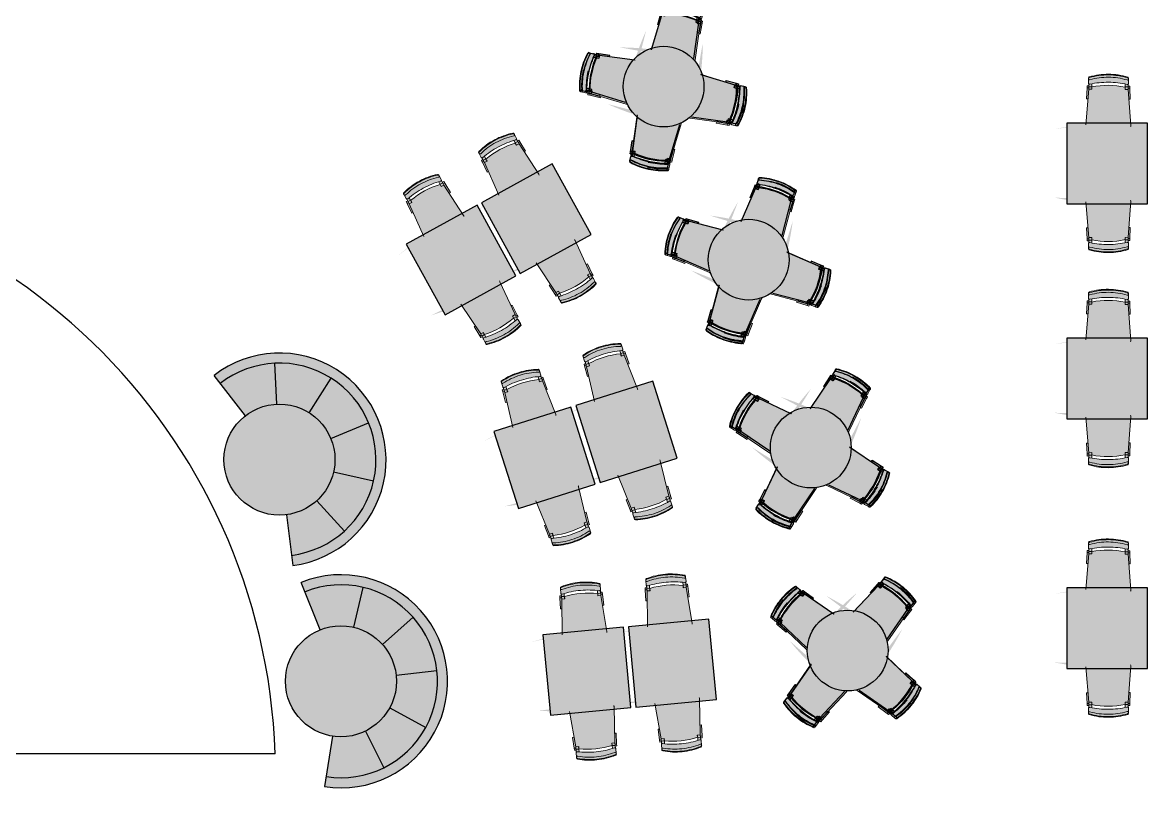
# Model space of a CAD drawing. Header units: millimetres. Extents: x -2729 to 15248, y -12439 to 5292.
# Drawn here: x 7923 to 9037, y -11161 to -10397 of the extents above; entities that cross this region are included whole.
import ezdxf

# ---------------------------------------------------------------- set-up
doc = ezdxf.new("R2010")
doc.units = ezdxf.units.MM
doc.layers.add('tefris', color=39, linetype='Continuous')

# ---------------------------------------------------------------- blocks, each defined once
blk = doc.blocks.new('dfgbdf')
at = {"layer": 'tefris', "color": 250, "lineweight": 9}
for p, q in [((-2454111.619684269, 525210.158802735), (-2454111.651142441, 525205.7704439993)), ((-2454111.619684269, 525210.158802735), (-2454111.651142441, 525205.7704439993)), ((-2454111.619684269, 525210.158802735), (-2454111.61313714, 525211.0721156007)), ((-2454072.020701715, 525209.8749354146), (-2454072.052159887, 525205.4865766789)), ((-2454072.020701715, 525209.8749354146), (-2454072.052159887, 525205.4865766789)), ((-2454072.020701715, 525209.8749354146), (-2454072.014154585, 525210.7882482801)), ((-2454114.364413285, 525164.5024694676), (-2454111.393876919, 525199.8079857455)), ((-2454112.999900517, 525201.1196209646), (-2454113.57778656, 525190.2564495396)), ((-2454112.985563781, 525203.1195695786), (-2454112.999900517, 525201.1196209646)), ((-2454112.999900517, 525201.1196209646), (-2454111.384557405, 525201.1080412957)), ((-2454112.985563781, 525203.1195695786), (-2454111.370220672, 525203.107989909)), ((-2454111.393876919, 525199.8079857455), (-2454111.356269388, 525205.054168995)), ((-2454111.393876919, 525199.8079857455), (-2454108.393953999, 525199.7864806453)), ((-2454111.375956003, 525202.3079215129), (-2454108.476030512, 525202.2871332491)), ((-2454108.455731259, 525205.1188426953), (-2454108.493951429, 525199.7871974818)), ((-2454108.377466755, 525202.0864215513), (-2454108.393953999, 525199.7864806453)), ((-2454075.378314627, 525201.8498654515), (-2454075.394801869, 525199.5499245452)), ((-2454075.394801869, 525199.5499245452), (-2454072.394878949, 525199.528419445)), ((-2454075.256584268, 525204.8808529217), (-2454075.294804439, 525199.5492077086)), ((-2454075.276883522, 525202.0491434757), (-2454072.376958031, 525202.0283552122)), ((-2454072.394878949, 525199.528419445), (-2454072.357271417, 525204.7746026947)), ((-2454069.8998299, 525163.7397039934), (-2454072.394878949, 525199.528419445)), ((-2454070.770216322, 525200.816895326), (-2454072.385559435, 525200.828474995)), ((-2454070.75587959, 525202.8168439397), (-2454072.371222701, 525202.8284236089)), ((-2454070.75587959, 525202.8168439397), (-2454070.770216322, 525200.816895326)), ((-2454070.770216322, 525200.816895326), (-2454070.348128059, 525189.946555534)), ((-2454113.57778656, 525190.2564495396), (-2454112.198356299, 525190.2465610235)), ((-2454070.348128059, 525189.946555534), (-2454071.727558321, 525189.95644405))]:
    blk.add_line(p, q, dxfattribs=at)
for centre, radius, start, end in [((-2454110.619709962, 525210.1516343682), 1, 179.5892793318425, 285.8993206494205), ((-2454110.95488347, 525210.5468397918), 0.6645643387296895, 128.1842560686453, 174.5564035868221), ((-2454110.613162832, 525211.0649472337), 1, 106.424976356534, 179.5892793318425), ((-2454110.477309588, 525209.903743491), 1.465455548318734, 98.72199400806039, 127.3173746617995), ((-2454092.409191321, 525148.7779265486), 65.89265889045396, 89.45884940670703, 106.2935274857314), ((-2454092.409191321, 525148.7779265486), 65.19265889045396, 89.45884940670703, 106.2935274857314), ((-2454092.43093583, 525145.7446062912), 65.92605708526092, 89.4589154703867, 105.7679051027529), ((-2454092.130943537, 525145.7424557811), 65.92605708526092, 73.41065353881503, 89.71964317462334), ((-2454092.112385946, 525148.7757988839), 65.19265889045396, 72.8850311529628, 89.71970926283139), ((-2454092.109199028, 525148.7757760386), 65.89265889045396, 72.8850311529628, 89.71970926283139), ((-2454073.020676022, 525209.8821037814), 1, 253.2792379985671, 359.5892793318426), ((-2454073.169802533, 525209.636302729), 1.465455548318734, 51.8611839938373, 80.45656463648214), ((-2454073.014128892, 525210.795416647), 1, 359.5892793318426, 72.75358231075933), ((-2454072.683058072, 525210.2724862649), 0.6645643387296895, 4.622155051725973, 50.99430259902947), ((-2454110.651168134, 525205.7632756322), 1, 179.5892793318425, 282.1716553241168), ((-2454092.605583447, 525121.3815767524), 85.28971260092196, 89.48851251595534, 102.0700716838015), ((-2454092.445793999, 525122.746649585), 80.92352941175771, 77.82438813700311, 101.3541705151467), ((-2454092.305591153, 525121.3794262424), 85.28971260092196, 77.10848695473183, 89.69004613117218), ((-2454073.052134194, 525205.4937450454), 1, 257.0069033155113, 359.5892793318426), ((-2454072.892565872, 525163.5310621646), 3, 344.9838835373608, 3.987984671885633)]:
    blk.add_arc(centre, radius, start, end, dxfattribs=at)
blk = doc.blocks.new('qergqerg')
h = blk.add_hatch(color=18)
h.set_gradient(color1=(158, 158, 158), color2=(214, 214, 214), one_color=1, tint=0.8399999737739563, name='INVCURVED')
h.paths.add_polyline_path([(7320.233584429593, 4109.426570944489), (7400.233584429592, 4109.426570944489), (7400.233584429592, 4189.426570944489), (7320.233584429593, 4189.426570944489)])
at = {"layer": 'tefris'}
h = blk.add_hatch(color=33, dxfattribs=at)
h.set_gradient(color1=(172, 159, 128), one_color=1, tint=1, name='CYLINDER')
h.paths.add_polyline_path([(7339.748957062981, 4234.897544498091, 0.3305505333251211), (7339.044781814938, 4233.935819513631), (7339.04876848115, 4233.415308320894, -0.2427438629334576), (7339.324643788304, 4233.958652792965, -0.119052518395025), (7339.957671969108, 4234.228417673615, -0.0735875389792936), (7358.826343682736, 4237.101227461827, -0.0735875389735171), (7377.730549318159, 4234.472384066788, -0.1190525126681235), (7378.367009213104, 4234.210818537978, -0.2196094287040335), (7378.646941217038, 4233.729365553708), (7378.643955755425, 4234.191599163692, 0.3305455976475086), (7377.92741692907, 4235.144130405971, 0.0735875385497968), (7358.820229287868, 4237.801200756804, 0.0735875387030554)])
edge = h.paths.add_edge_path()
edge.add_ellipse((7422.784135221995, 4125.580115075224), major_axis=(-119.3420201236629, 37.18174596169339), ratio=0.4265283154215427, start_angle=297.7073354583348, end_angle=323.01772509326184, ccw=False)
edge.add_line((7381.335992192294, 4187.933909892105), (7378.416700917904, 4222.927627765108))
edge.add_line((7378.416700917904, 4222.927627765108), (7375.416763489163, 4222.908251852729))
edge.add_line((7375.416763489395, 4222.908251852729), (7375.401908624478, 4225.208203882911))
edge.add_arc((7359.413928788298, 4145.879759342876), 80.92352941115509, 438.6051640350929, 462.1349463954003)
edge.add_line((7342.402596912606, 4224.995068861172), (7342.417451777638, 4222.695116832852))
edge.add_line((7342.41745177729, 4222.695116832852), (7339.417514348662, 4222.675740921871))
edge.add_line((7339.417514349246, 4222.675740921871), (7336.89706502939, 4186.888805334922))
edge.add_arc((7339.889652164098, 4186.678039476742), 3.000000000802632, 175.9713498595307, 194.9687877263636)
h.paths.add_polyline_path([(7377.470110873369, 4227.905337473845, 0.4790289221056363), (7378.678198037346, 4228.889928263613), (7378.649854663088, 4233.278281881939, -0.500271849319481), (7377.375245169415, 4232.310273366048, 0.07128175433068201), (7358.839605146114, 4234.801263415256, 0.0712817547301692), (7340.337687540361, 4232.071056236978, -0.5002619448420746), (7339.050680813639, 4233.022488163785), (7339.079024152972, 4228.634139897768, 0.4790207402578018), (7340.299728051204, 4227.665262396913, -0.0549629285443206), (7358.871898105512, 4229.801406442653, -0.054962927260355)])
h.paths.add_polyline_path([(7358.826343682736, 4237.101227461827, 0.0735875389792797), (7339.957671969108, 4234.228417673615, 0.1254224069759553), (7339.295410371178, 4233.936319161207, 0.2281353875295868), (7339.04876848115, 4233.415308320894), (7339.05068060933, 4233.022519855761), (7339.050680814221, 4233.022488171701, 0.4988503369004011), (7340.333356006215, 4232.069769012741, -0.071298977506095), (7358.839605146114, 4234.801263415256, -0.0712989770642944), (7377.379592958281, 4232.309042201843, 0.4988602312897345), (7378.649854662739, 4233.278281881939), (7378.646941216572, 4233.729365556036, 0.205143870496195), (7378.396528730545, 4234.188864336815, 0.1254224130629383), (7377.730549318159, 4234.472384066788, 0.0735875389735347)])
h.paths.add_polyline_path([(7379.21439391226, 4213.365634474904), (7380.5938308429, 4213.374543943909), (7380.023655038703, 4224.238122784998), (7378.408304115434, 4224.227689601947), (7378.416700917904, 4222.927627765108)])
h.paths.add_polyline_path([(7337.363963285838, 4213.095332096798), (7338.743400216478, 4213.104241565802), (7339.417514349246, 4222.675740921871), (7339.409117546773, 4223.975802757775), (7337.793766623622, 4223.965369576123)])
h.paths.add_polyline_path([(7339.396200272397, 4225.97576104384), (7337.780849349828, 4225.965327860786), (7337.793766623622, 4223.965369576123), (7339.409117546773, 4223.975802757775)])
h.paths.add_polyline_path([(7378.408304115434, 4224.227689601947), (7380.023655038703, 4224.238122784998), (7380.010737763744, 4226.238081071061), (7378.395386841058, 4226.227647888941)])
h.paths.add_polyline_path([(7375.500614811111, 4225.408845572733), (7378.400554325342, 4225.427575621755), (7378.382816854077, 4228.17383638397, -0.2540112033113549), (7377.466684133074, 4227.906072848943, 0.0059357257269831), (7375.481893847839, 4228.307378602682)])
h = blk.add_hatch(color=33, dxfattribs=at)
h.set_gradient(color1=(172, 159, 128), one_color=1, tint=1, name='CYLINDER')
h.paths.add_polyline_path([(7342.317453863358, 4222.694470969961), (7342.301307271144, 4225.19441882614), (7339.401367756448, 4225.17568877805), (7339.417514349246, 4222.675740921871)])
h.paths.add_polyline_path([(7339.401367756448, 4225.17568877805), (7342.301307271144, 4225.19441882614), (7342.282586306942, 4228.092951855157, 0.0059357249099136), (7340.30314554917, 4227.666042096912, -0.254011277546088), (7339.383630285415, 4227.921949541197)])
h.paths.add_polyline_path([(7378.416700917904, 4222.927627765108), (7378.400554325342, 4225.427575621755), (7375.500614811111, 4225.408845572733), (7375.516761403208, 4222.90889771795)])
h = blk.add_hatch(color=33, dxfattribs=at)
h.set_gradient(color1=(172, 159, 128), one_color=1, tint=1, name='CYLINDER')
h.paths.add_polyline_path([(7339.748957062981, 4063.955597390886, -0.3305505333251211), (7339.044781814938, 4064.917322375347), (7339.04876848115, 4065.437833568082, 0.2427438629334576), (7339.324643788304, 4064.894489096013, 0.119052518395025), (7339.957671969108, 4064.624724215363, 0.0735875389792936), (7358.826343682736, 4061.751914427151, 0.0735875389735171), (7377.730549318159, 4064.38075782219, 0.1190525126681235), (7378.367009213104, 4064.642323351001, 0.2196094287040335), (7378.646941217038, 4065.123776335271), (7378.643955755425, 4064.661542725285, -0.3305455976475086), (7377.92741692907, 4063.709011483007, -0.0735875385497968), (7358.820229287868, 4061.051941132173, -0.0735875387030554)])
edge = h.paths.add_edge_path()
edge.add_ellipse((7422.784135221995, 4173.273026813753), major_axis=(-119.3420201236629, -37.18174596169339), ratio=0.4265283154215427, start_angle=36.98227490673814, end_angle=62.29266454166521)
edge.add_line((7381.335992192294, 4110.919231996873), (7378.416700917904, 4075.925514123869))
edge.add_line((7378.416700917904, 4075.925514123869), (7375.416763489163, 4075.944890036248))
edge.add_line((7375.416763489395, 4075.944890036248), (7375.401908624478, 4073.644938006067))
edge.add_arc((7359.413928788298, 4152.973382546099), 80.92352941115509, -102.13494639540028, -78.60516403509291, ccw=False)
edge.add_line((7342.402596912606, 4073.858073027805), (7342.417451777638, 4076.158025056124))
edge.add_line((7342.41745177729, 4076.158025056124), (7339.417514348662, 4076.177400967107))
edge.add_line((7339.417514349246, 4076.177400967107), (7336.89706502939, 4111.964336554055))
edge.add_arc((7339.889652164098, 4112.175102412236), 3.000000000802632, 165.0312122736364, 184.0286501404693, ccw=False)
h.paths.add_polyline_path([(7377.470110873369, 4070.947804415133, -0.4790289221056363), (7378.678198037346, 4069.963213625363), (7378.649854663088, 4065.574860007036, 0.500271849319481), (7377.375245169415, 4066.542868522928, -0.07128175433068201), (7358.839605146114, 4064.051878473722, -0.0712817547301692), (7340.337687540361, 4066.782085651999, 0.5002619448420746), (7339.050680813639, 4065.830653725193), (7339.079024152972, 4070.219001991209, -0.4790207402578018), (7340.299728051204, 4071.187879492064, 0.0549629285443206), (7358.871898105512, 4069.051735446324, 0.054962927260355)])
h.paths.add_polyline_path([(7358.826343682736, 4061.751914427151, -0.0735875389792797), (7339.957671969108, 4064.624724215363, -0.1254224069759553), (7339.295410371178, 4064.916822727771, -0.2281353875295868), (7339.04876848115, 4065.437833568082), (7339.05068060933, 4065.830622033216), (7339.050680814221, 4065.830653717276, -0.4988503369004011), (7340.333356006215, 4066.783372876234, 0.071298977506095), (7358.839605146114, 4064.051878473722, 0.0712989770642944), (7377.379592958281, 4066.544099687134, -0.4988602312897345), (7378.649854662739, 4065.574860007036), (7378.646941216572, 4065.123776332941, -0.205143870496195), (7378.396528730545, 4064.664277552162, -0.1254224130629383), (7377.730549318159, 4064.38075782219, -0.0735875389735347)])
h.paths.add_polyline_path([(7379.21439391226, 4085.487507414073), (7380.5938308429, 4085.478597945067), (7380.023655038703, 4074.615019103979), (7378.408304115434, 4074.625452287029), (7378.416700917904, 4075.925514123869)])
h.paths.add_polyline_path([(7337.363963285838, 4085.75780979218), (7338.743400216478, 4085.748900323173), (7339.417514349246, 4076.177400967107), (7339.409117546773, 4074.8773391312), (7337.793766623622, 4074.887772312854)])
h.paths.add_polyline_path([(7339.396200272397, 4072.877380845137), (7337.780849349828, 4072.887814028189), (7337.793766623622, 4074.887772312854), (7339.409117546773, 4074.8773391312)])
h.paths.add_polyline_path([(7378.408304115434, 4074.625452287029), (7380.023655038703, 4074.615019103979), (7380.010737763744, 4072.615060817916), (7378.395386841058, 4072.625494000037)])
h.paths.add_polyline_path([(7375.500614811111, 4073.444296316243), (7378.400554325342, 4073.425566267223), (7378.382816854077, 4070.679305505009, 0.2540112033113549), (7377.466684133074, 4070.947069040035, -0.0059357257269831), (7375.481893847839, 4070.545763286297)])
h = blk.add_hatch(color=33, dxfattribs=at)
h.set_gradient(color1=(172, 159, 128), one_color=1, tint=1, name='CYLINDER')
h.paths.add_polyline_path([(7342.317453863358, 4076.158670919016), (7342.301307271144, 4073.658723062837), (7339.401367756448, 4073.677453110927), (7339.417514349246, 4076.177400967107)])
h.paths.add_polyline_path([(7339.401367756448, 4073.677453110927), (7342.301307271144, 4073.658723062837), (7342.282586306942, 4070.760190033818, -0.0059357249099136), (7340.30314554917, 4071.187099792064, 0.254011277546088), (7339.383630285415, 4070.931192347781)])
h.paths.add_polyline_path([(7378.416700917904, 4075.925514123869), (7378.400554325342, 4073.425566267223), (7375.500614811111, 4073.444296316243), (7375.516761403208, 4075.944244171028)])
blk.add_lwpolyline([(7320.233584429593, 4109.426570944489), (7400.233584429592, 4109.426570944489), (7400.233584429592, 4189.426570944489), (7320.233584429593, 4189.426570944489)], close=True)
at = {"layer": 'tefris', "xscale": -1, "rotation": 359.9593345411497}
blk.add_blockref('dfgbdf', (-2447105.117569243, -519234.9521117932), dxfattribs=at)
at = {"layer": 'tefris', "rotation": 180.0406654588503}
blk.add_blockref('dfgbdf', (-2447105.117569243, 527533.8052536822), dxfattribs=at)
blk = doc.blocks.new('cvbncvn')
at = {"layer": 'tefris'}
h = blk.add_hatch(color=33, dxfattribs=at)
h.set_gradient(color1=(172, 159, 128), one_color=1, tint=1, name='CYLINDER')
h.paths.add_polyline_path([(-2451154.223689083, 524897.2262711371, 0.3305505333251211), (-2451154.332949031, 524898.413216793), (-2451154.680639513, 524898.8005914476, -0.2427438629334576), (-2451154.527526212, 524898.210772224, -0.119052518395025), (-2451154.823199974, 524897.5894230508, -0.0735875389792936), (-2451167.058852123, 524882.9412619113, -0.0735875389735171), (-2451182.964544087, 524872.3919125733, -0.1190525126681235), (-2451183.61465743, 524872.1664123167, -0.2196094287040335), (-2451184.143245594, 524872.3417789476), (-2451183.834899048, 524871.9974081721, 0.3305455976475086), (-2451182.667198117, 524871.7582049319, 0.0735875385497968), (-2451166.590720377, 524882.4208268367, 0.0735875387030554)])
edge = h.paths.add_edge_path()
edge.add_ellipse((-2451288.835638838, 524924.1477155834), major_axis=(114.0452383263674, 51.17307509851923), ratio=0.4265283154215424, start_angle=297.7073354583348, end_angle=323.01772509326184, ccw=False)
edge.add_line((-2451216.485709845, 524904.8751427546), (-2451191.124070725, 524880.5879071507))
edge.add_line((-2451191.124070726, 524880.5879071505), (-2451188.889073622, 524882.589103779))
edge.add_line((-2451188.889073621, 524882.5891037792), (-2451187.354822873, 524880.875605999))
edge.add_arc((-2451227.909625441, 524950.9036403928), 80.92352941115509, 300.0760928002907, 323.6058751605984)
edge.add_line((-2451162.769854727, 524902.8887689075), (-2451164.304105476, 524904.6022666876))
edge.add_line((-2451164.304105475, 524904.6022666874), (-2451162.06910837, 524906.603463316))
edge.add_line((-2451162.06910837, 524906.6034633163), (-2451183.880094764, 524935.0874640178))
edge.add_arc((-2451186.261993427, 524933.263578396), 3.000000000802633, 37.44227862472864, 56.43971649156172)
h.paths.add_polyline_path([(-2451187.118360303, 524877.4850196771, 0.4790289221056363), (-2451187.37153479, 524875.9472302572), (-2451184.444154244, 524872.6778428579, -0.500271849319481), (-2451184.130153677, 524874.24726106, 0.07128175433068201), (-2451168.591916908, 524884.6558239107, 0.0712817547301692), (-2451156.536633469, 524898.9542548573, -0.5002619448420746), (-2451154.94221361, 524899.0936619595), (-2451157.869590585, 524902.3630453721, 0.4790207402578018), (-2451159.425883433, 524902.2806184784, -0.0549629285443206), (-2451171.927218796, 524888.3807902053, -0.054962927260355)])
h.paths.add_polyline_path([(-2451167.058852123, 524882.9412619113, 0.0735875389792797), (-2451154.823199974, 524897.5894230508, 0.1254224069759553), (-2451154.520412075, 524898.2468661688, 0.2281353875295868), (-2451154.680639513, 524898.8005914476), (-2451154.942192469, 524899.0936383482), (-2451154.942213605, 524899.0936619535, 0.4988503369004011), (-2451156.534240337, 524898.9580878789, -0.071298977506095), (-2451168.591916908, 524884.6558239107, -0.0712989770642944), (-2451184.134226765, 524874.2453042809, 0.4988602312897345), (-2451184.444154244, 524872.6778428579), (-2451184.143245592, 524872.3417789467, 0.205143870496195), (-2451183.651315112, 524872.1633134165, 0.1254224130629383), (-2451182.964544087, 524872.3919125733, 0.0735875389735347)])
h.paths.add_polyline_path([(-2451198.054109539, 524887.2243664347), (-2451199.081810155, 524886.3041723972), (-2451191.460286161, 524878.5417747207), (-2451190.256826182, 524879.6193421354), (-2451191.124070726, 524880.5879071505)])
h.paths.add_polyline_path([(-2451166.874928807, 524915.141928935), (-2451167.902629425, 524914.2217348977), (-2451162.06910837, 524906.6034633163), (-2451161.201863828, 524905.634898301), (-2451159.99840385, 524906.7124657155)])
h.paths.add_polyline_path([(-2451159.867732742, 524904.1449002314), (-2451158.664272762, 524905.2224676466), (-2451159.99840385, 524906.7124657155), (-2451161.201863828, 524905.634898301)])
h.paths.add_polyline_path([(-2451190.256826182, 524879.6193421354), (-2451191.460286161, 524878.5417747207), (-2451190.126155076, 524877.0517766511), (-2451188.922695097, 524878.1293440654)])
h.paths.add_polyline_path([(-2451187.295909667, 524880.6598996383), (-2451189.456406869, 524878.7254095636), (-2451187.624432733, 524876.6794052729, -0.2540112033113549), (-2451187.115305681, 524877.4867379908, 0.0059357257269831), (-2451185.362357831, 524878.5004502899)])
h = blk.add_hatch(color=33, dxfattribs=at)
h.set_gradient(color1=(172, 159, 128), one_color=1, tint=1, name='CYLINDER')
h.paths.add_polyline_path([(-2451164.229605571, 524904.6689732422), (-2451162.561941715, 524902.8064756553), (-2451160.401444513, 524904.7409657293), (-2451162.06910837, 524906.6034633163)])
h.paths.add_polyline_path([(-2451160.401444513, 524904.7409657293), (-2451162.561941715, 524902.8064756553), (-2451160.628389878, 524900.6470263066, 0.0059357249099136), (-2451159.427927786, 524902.2777710517, -0.254011277546088), (-2451158.569470377, 524902.6949614374)])
h.paths.add_polyline_path([(-2451191.124070725, 524880.5879071504), (-2451189.456406869, 524878.7254095636), (-2451187.295909667, 524880.6598996382), (-2451188.963573525, 524882.5223972248)])
at = {"layer": 'tefris', "color": 250, "xscale": -1, "rotation": 221.4302633063476}
blk.add_blockref('dfgbdf', (-958721.3848934338, 2542560.35672698), dxfattribs=at)
blk = doc.blocks.new('dfghjfgjhfhgj')
at = {"layer": 'tefris'}
for p, q in [((-2450693.663445101, 526828.6160768777), (-2450657.893534597, 526825.8645453006)), ((-2450667.46048046, 526827.979929916), (-2450667.46048046, 526826.6004642129)), ((-2450656.593445645, 526827.479929916), (-2450667.46048046, 526827.979929916)), ((-2450658.446911117, 526824.5633242043), (-2450658.446911117, 526827.5633242043)), ((-2450653.115128913, 526824.6633242043), (-2450658.446911117, 526824.6633242043)), ((-2450657.893534597, 526822.8645453005), (-2450657.893534597, 526825.8645453006)), ((-2450657.893534597, 526825.8645453006), (-2450652.647216554, 526825.8645453006)), ((-2450654.593445644, 526827.479929916), (-2450656.593445645, 526827.479929916)), ((-2450656.593445645, 526827.479929916), (-2450656.593445645, 526825.8645453006)), ((-2450655.946911117, 526824.6633242043), (-2450655.946911117, 526827.5633242043)), ((-2450655.393534598, 526822.9645453003), (-2450655.393534598, 526825.8645453006)), ((-2450654.593445644, 526827.479929916), (-2450654.593445644, 526825.8645453006)), ((-2450647.544602222, 526826.1645453004), (-2450651.933073711, 526826.1645453004)), ((-2450647.544602222, 526826.1645453004), (-2450651.933073711, 526826.1645453004)), ((-2450647.544602222, 526826.1645453004), (-2450646.63126589, 526826.1645453004)), ((-2450656.146911117, 526824.5633242043), (-2450658.446911117, 526824.5633242043)), ((-2450652.561752394, 526822.9645453003), (-2450657.893534597, 526822.9645453003)), ((-2450655.593534597, 526822.8645453005), (-2450657.893534597, 526822.8645453005)), ((-2450656.146911117, 526791.5633242044), (-2450658.446911117, 526791.5633242044)), ((-2450658.446911117, 526788.5633242043), (-2450658.446911117, 526791.5633242044)), ((-2450653.115128913, 526791.4633242043), (-2450658.446911117, 526791.4633242043)), ((-2450655.946911117, 526788.5633242043), (-2450655.946911117, 526791.4633242043)), ((-2450693.772814181, 526785.8459470455), (-2450658.446911117, 526788.5633242043)), ((-2450668.01385698, 526786.4479395889), (-2450668.01385698, 526787.8274052918)), ((-2450657.146822164, 526786.947939589), (-2450668.01385698, 526786.4479395889)), ((-2450658.446911117, 526788.5633242043), (-2450653.200593073, 526788.5633242043)), ((-2450655.593534597, 526789.8645453005), (-2450657.893534597, 526789.8645453005)), ((-2450657.893534597, 526786.8645453005), (-2450657.893534597, 526789.8645453005)), ((-2450652.561752394, 526789.7645453005), (-2450657.893534597, 526789.7645453005)), ((-2450657.146822164, 526786.947939589), (-2450657.146822164, 526788.5633242043)), ((-2450655.146822164, 526786.947939589), (-2450657.146822164, 526786.947939589)), ((-2450655.393534598, 526786.8645453005), (-2450655.393534598, 526789.7645453005)), ((-2450655.146822164, 526786.947939589), (-2450655.146822164, 526788.5633242043)), ((-2450648.097978742, 526788.2633242044), (-2450652.486450231, 526788.2633242044)), ((-2450648.097978742, 526788.2633242044), (-2450652.486450231, 526788.2633242044)), ((-2450648.097978742, 526788.2633242044), (-2450647.18464241, 526788.2633242044))]:
    blk.add_line(p, q, dxfattribs=at)
for centre, radius, start, end in [((-2450736.736623718, 526808.2133242043), 85.28971260092196, 359.8992332000628, 12.48079236286419), ((-2450651.933073711, 526825.1645453004), 1, 90, 192.5823760047524), ((-2450736.1832472, 526806.5145453005), 85.28971260092196, 359.899233200076, 12.48079236286419), ((-2450712.372968202, 526808.2133242043), 65.92605708526092, 359.8696361555814, 16.17862578389171), ((-2450647.544602222, 526825.1645453004), 1, 90, 196.3100413307321), ((-2450711.819591683, 526806.5145453005), 65.92605708526092, 359.8696361555814, 16.17862578389534), ((-2450648.344842472, 526826.7159635152), 1.465455548318734, 9.13271468402902, 37.72809534255547), ((-2450647.1518096, 526825.4993561715), 0.6645643387296895, 38.59497673383628, 84.96712426087498), ((-2450709.339570007, 526808.2101372029), 65.19265889045396, 359.8695700747031, 16.70424816845666), ((-2450647.791465952, 526825.0171846115), 1.465455548318734, 9.132714684031088, 37.72809534255547), ((-2450735.370440529, 526808.0633242043), 80.92352941175771, 348.235108819604, 11.76489118039605), ((-2450734.817064009, 526806.3645453005), 80.92352941175771, 348.2351088196013, 11.76489118039871), ((-2450736.736623718, 526807.9133242043), 85.28971260092196, 347.5192076371359, 0.1007667999371034), ((-2450712.372968202, 526807.9133242043), 65.92605708526092, 343.8213742161082, 0.1303638444186277), ((-2450709.339570007, 526807.9133242043), 65.19265889045396, 343.2957518315433, 0.1304299252968763), ((-2450652.486450231, 526789.2633242044), 1, 167.4176239952504, 270), ((-2450648.097978742, 526789.2633242044), 1, 163.6899586692678, 270), ((-2450647.705186118, 526788.9253263319), 0.6645643387296895, 275.032875739125, 321.4050232661739), ((-2450648.344842472, 526789.4074978919), 1.465455548318734, 322.2719046574445, 350.867285315971)]:
    blk.add_arc(centre, radius, start, end, dxfattribs=at)
at = {"layer": 'tefris', "rotation": 48.36728481575136}
blk.add_blockref('cvbncvn', (-429896.7720350572, 2010148.912928215), dxfattribs=at)
blk = doc.blocks.new('jkjk')
at = {"layer": 'tefris'}
h = blk.add_hatch(color=39, dxfattribs=at)
h.set_gradient(color1=(73, 53, 19), color2=(234, 212, 174), one_color=1, tint=0.800000011920929, name='CYLINDER')
edge = h.paths.add_edge_path()
edge.add_arc((86951.94184338255, 47415.94828580628), 40, 0, 360)
blk.add_circle((86951.94184338255, 47415.94828580628), 40, dxfattribs=at)
at = {"layer": 'tefris', "xscale": -1}
for p, rotation in [((-1990906.6507795, 1449589.695592909), 313.8562429192313), ((-1315221.805463721, -2030442.644337077), 43.85624291894896)]:
    blk.add_blockref('dfghjfgjhfhgj', p, dxfattribs=dict(at, rotation=rotation))
at = {"layer": 'tefris'}
for p, rotation in [((2219121.154837472, 1365536.578476441), 43.85624291894896), ((1405072.572034018, -2084753.264708283), 313.8562429192313)]:
    blk.add_blockref('dfghjfgjhfhgj', p, dxfattribs=dict(at, rotation=rotation))
blk = doc.blocks.new('54eyyq')
h = blk.add_hatch(color=256)
h.dxf.hatch_style = 1
h.set_gradient(color1=(128, 141, 163), rotation=89.99999999999996, one_color=1, tint=1, name='INVCURVED')
h.paths.add_polyline_path([(8063.761418701805, 1552.833663511465), (8061.119921808513, 1543.188846552977, 1.310703660598505), (8061.119921808515, 1746.899181025127), (8063.761418701805, 1737.25436406664, -1.310703660598501)])
h = blk.add_hatch(color=256)
h.dxf.hatch_style = 1
h.set_gradient(color1=(128, 141, 163), rotation=89.99999999999996, one_color=1, tint=1, name='SPHERICAL')
h.paths.add_polyline_path([(8121.383961572426, 1735.00416186491, 0.1543858909069041), (8063.761418701805, 1737.25436406664), (8074.487512007229, 1698.090507060734, -0.1543858909068916), (8107.636435349148, 1696.796017498611)])
h = blk.add_hatch(color=256)
h.dxf.hatch_style = 1
h.set_gradient(color1=(128, 141, 163), rotation=89.99999999999996, one_color=1, tint=1, name='SPHERICAL')
h.paths.add_polyline_path([(8134.010955629831, 1676.673604573755), (8167.230606722551, 1700.025511443509, 0.1543858909068823), (8121.383961572426, 1735.00416186491), (8107.636435349148, 1696.796017498611, -0.1543858909068789)])
h = blk.add_hatch(color=256)
h.dxf.hatch_style = 1
h.set_gradient(color1=(132, 132, 132), one_color=1, tint=1, name='SPHERICAL')
h.paths.add_polyline_path([(8034.015744920333, 1645.044013789052, 1), (8144.015744920332, 1645.044013789052, 1)])
h = blk.add_hatch(color=256)
h.dxf.hatch_style = 1
h.set_gradient(color1=(128, 141, 163), rotation=89.99999999999996, one_color=1, tint=1, name='SPHERICAL')
h.paths.add_polyline_path([(8184.621862355709, 1645.044013789057, 0.154385890906889), (8167.230606722551, 1700.025511443509), (8134.010955629831, 1676.673604573755, -0.1543858909068798), (8144.015744920332, 1645.044013789058)])
h = blk.add_hatch(color=256)
h.dxf.hatch_style = 1
h.set_gradient(color1=(128, 141, 163), rotation=89.99999999999996, one_color=1, tint=1, name='SPHERICAL')
h.paths.add_polyline_path([(8184.621862355709, 1645.044013789057), (8144.015744920332, 1645.044013789058, -0.1543858909068969), (8134.010955629838, 1613.414423004356), (8167.230606722556, 1590.062516134602, 0.1543858909068937)])
h = blk.add_hatch(color=256)
h.dxf.hatch_style = 1
h.set_gradient(color1=(128, 141, 163), rotation=89.99999999999996, one_color=1, tint=1, name='SPHERICAL')
h.paths.add_polyline_path([(8107.636435349149, 1593.292010079494), (8121.383961572426, 1555.083865713195, 0.1543858909068985), (8167.230606722556, 1590.062516134602), (8134.010955629838, 1613.414423004356, -0.1543858909069041)])
h = blk.add_hatch(color=256)
h.dxf.hatch_style = 1
h.set_gradient(color1=(128, 141, 163), rotation=89.99999999999996, one_color=1, tint=1, name='SPHERICAL')
h.paths.add_polyline_path([(8107.636435349149, 1593.292010079494, -0.154385890906915), (8074.487512007227, 1591.997520517371), (8063.761418701805, 1552.833663511465, 0.1543858909069122), (8121.383961572426, 1555.083865713195)])
for p, q in [((8074.487512007229, 1698.090507060734), (8061.119921808515, 1746.899181025127)), ((8107.636435349148, 1696.796017498616), (8121.383961572426, 1735.00416186491)), ((8134.010955629837, 1676.673604573758), (8167.230606722551, 1700.025511443509)), ((8144.015744920334, 1645.044013789058), (8184.621862355709, 1645.044013789057)), ((8134.010955629834, 1613.414423004357), (8167.230606722556, 1590.062516134602)), ((8074.487512007227, 1591.997520517371), (8061.119921808513, 1543.188846552977)), ((8107.636435349148, 1593.292010079499), (8121.383961572426, 1555.083865713195))]:
    blk.add_line(p, q)
blk.add_circle((8089.015744920333, 1645.044013789052), 55)
for radius in [105.6061174353771, 95.60611743537709]:
    blk.add_arc((8089.015744920333, 1645.044013789052), radius, 254.683566670298, 105.3164333297014)

msp = doc.modelspace()

# ---------------------------------------------------------------- linework, layer by layer
msp.add_line((8173.046187325822, -11121.91743603446), (7578.482265955848, -11121.91743603446))
msp.add_arc((7578.482265955848, -11142.05536868534), 594.9048603989507, 1.93987155520755, 90)

# ---------------------------------------------------------------- block references
for name, p, rotation in [('jkjk', (54378.19785253008, 77342.37815452061), 213.8379390503203), ('qergqerg', (16357.53704845071, -6387.556727403777), 180), ('jkjk', (64559.50470851308, 71112.10813777489), 207.0217394897293), ('qergqerg', (12884.46194569942, -3410.963050663926, -1.1241757e-09), 208.784684057169), ('qergqerg', (12809.98664047058, -3451.880274853218, -1.1253202e-09), 208.784684057169), ('qergqerg', (16357.53704845071, -6600.674893905498), 180), ('jkjk', (78726.05876554367, 59222.84197154188), 196.4036198801173), ('54eyyq', (1332.279565299143, -15443.89601841495), 22.48359099595351), ('qergqerg', (14287.60284311849, -4627.472391478839), 197.5492319005451), ('qergqerg', (14206.58250861024, -4653.094563917141), 197.5492319005451), ('jkjk', (89126.61564642328, 46833.09697494871), 187.1377576413579), ('qergqerg', (16357.53704845071, -6848.036162479077), 180), ('54eyyq', (387.7109299607653, -13601.0987085198), 6.505831101987335), ('qergqerg', (15500.59205935017, -6204.023495607159), 185.4363901548686), ('qergqerg', (15415.99904495364, -6212.0741005282), 185.4363901548686)]:
    msp.add_blockref(name, p, dxfattribs=dict(rotation=rotation))

doc.saveas('drawing.dxf')
